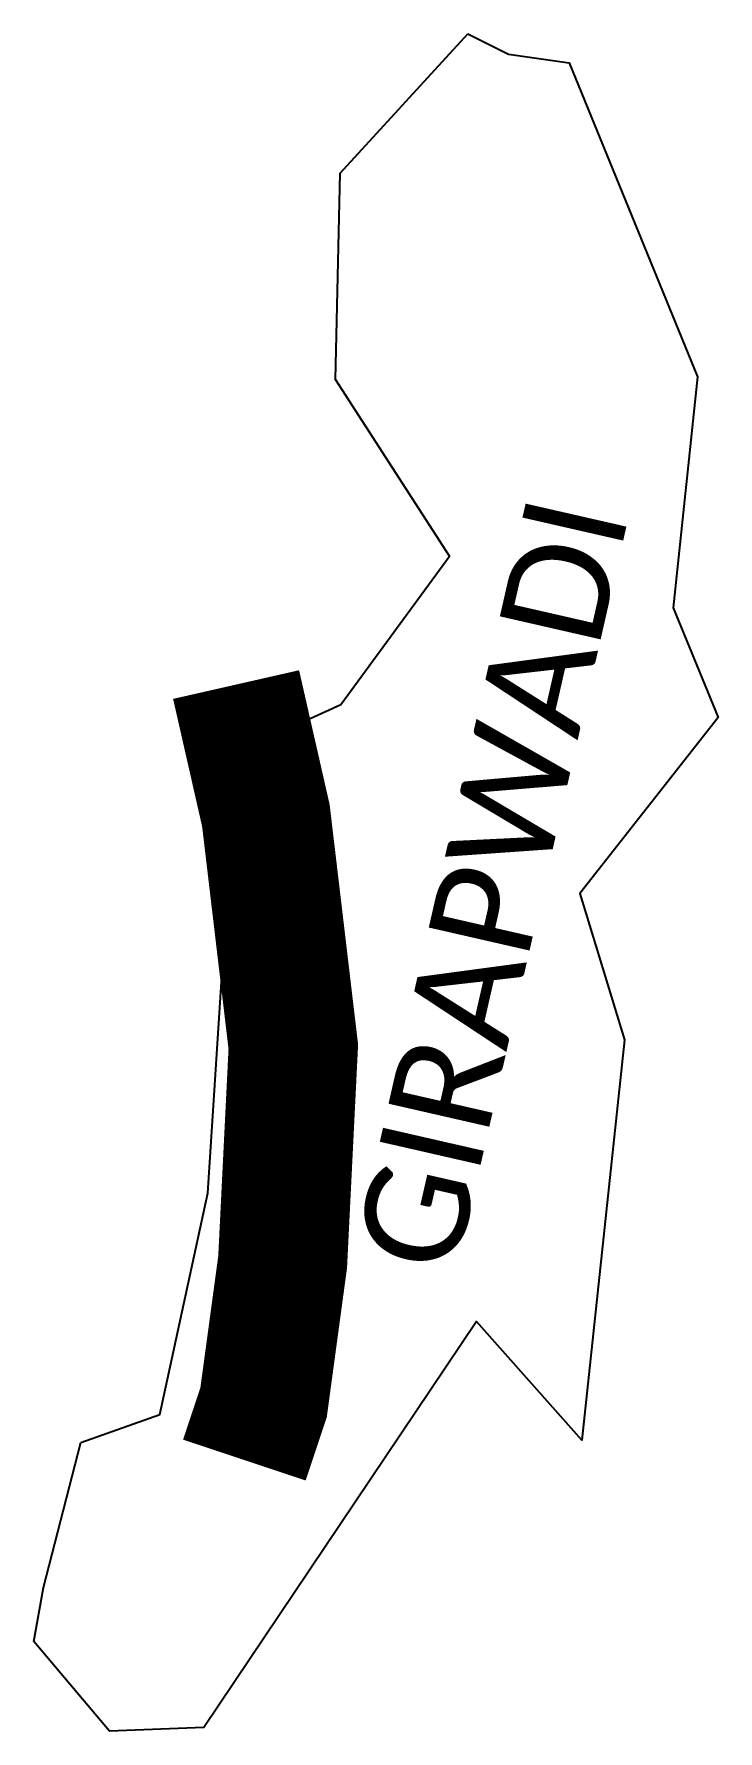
# Model space of a CAD drawing. Header units: metres. Extents: x 354218 to 354483, y 1749151 to 1749808.
import ezdxf

# ---------------------------------------------------------------- set-up
doc = ezdxf.new("R2010")
doc.units = ezdxf.units.M
for name, color, linetype in [('NATURALLY PROTECTED', 3, 'Continuous'), ('village', 3, 'Continuous'), ('VILLAGE NAME', 250, 'Continuous')]:
    doc.layers.add(name, color=color, linetype=linetype)

msp = doc.modelspace()

# ---------------------------------------------------------------- linework, layer by layer
at = {"color": 3}
msp.add_lwpolyline([(354385.81, 1749807.94), (354401.58, 1749800.18)], dxfattribs=at)
at = {"layer": 'NATURALLY PROTECTED', "color": 116, "true_color": 0x136734, "const_width": 50, "flags": 128}
msp.add_lwpolyline([(354296.19, 1749556.21), (354307.72, 1749505.5), (354318.33, 1749416.08), (354314.2, 1749332.82), (354306.82, 1749278.42), (354299.4, 1749256.16)], dxfattribs=at)
at = {"layer": 'village', "color": 3}
for points in [[(354482.68, 1749543.52, 0), (354429.23, 1749475.35, 0), (354446.47, 1749418.77, 0), (354430.01, 1749263.89, 0), (354389.22, 1749309.71, 0), (354283.72, 1749152.72, 0), (354247.2, 1749151.31, 0), (354217.97, 1749185.9, 0), (354221.67, 1749206.86, 0), (354236.1, 1749262.92, 0), (354266.71, 1749273.75, 0), (354285.3, 1749359.46, 0), (354294.78, 1749506.96, 0), (354302.74, 1749533.03, 0), (354336.67, 1749548.52, 0), (354378.75, 1749605.95, 0), (354334.71, 1749674.28, 0), (354336.51, 1749754.06, 0), (354385.81, 1749807.94, 0)], [(354401.58, 1749800.18, 0), (354425.04, 1749796.7, 0), (354474.72, 1749675.21, 0), (354465.35, 1749585.92, 0), (354482.68, 1749543.52, 0)]]:
    msp.add_polyline3d(points, dxfattribs=at)

# ---------------------------------------------------------------- texts
at = {"layer": 'VILLAGE NAME', "insert": (354341.91, 1749336.02), "char_height": 40, "attachment_point": 1, "rotation": 77.1297}
msp.add_mtext_dynamic_manual_height_columns('{\\fCalibri|b0|i0|c0|p34;GIRAPWADI}', width=732.5357, gutter_width=371.17, heights=[0], dxfattribs=at)
msp.add_mtext_dynamic_manual_height_columns('{\\fCalibri|b0|i0|c0|p34;GIRAPWADI}', width=732.5357, gutter_width=371.17, heights=[0], dxfattribs=at)

doc.saveas('drawing.dxf')
